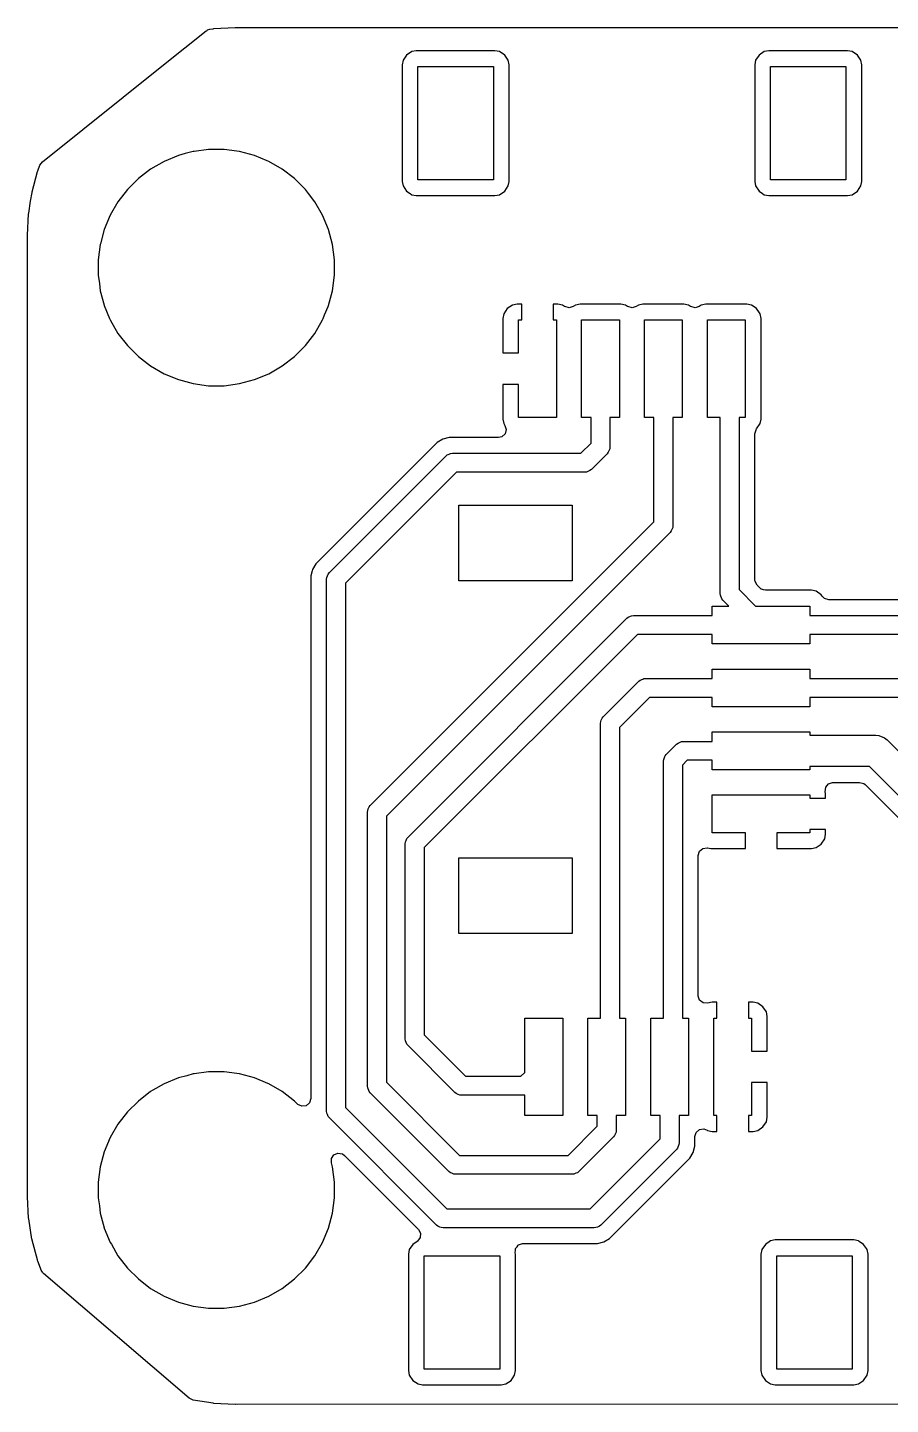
# Model space of a CAD drawing. Extents: x 157.8 to 212.4, y -97.6 to -75.7.
# Drawn here: x 157.8 to 171.51, y -97.56 to -75.69 of the extents above; entities that cross this region are included whole.
import ezdxf

# ---------------------------------------------------------------- set-up
doc = ezdxf.new("R2010")
doc.units = 0
doc.layers.add('BLACK', color=7, linetype='CONTINUOUS')

msp = doc.modelspace()

# ---------------------------------------------------------------- linework, layer by layer
at = {"layer": 'BLACK', "linetype": 'CONTINUOUS'}
for p, q in [((159.960848, -76.281321), (160.636489, -75.740808)), ((160.636489, -75.740808), (160.650905, -75.734441)), ((160.650905, -75.734441), (160.66083, -75.725591)), ((160.66083, -75.725591), (160.694544, -75.715167)), ((160.694544, -75.715167), (160.74869, -75.706591)), ((160.74869, -75.706591), (160.761588, -75.705235)), ((160.761588, -75.705235), (161.096642, -75.687675)), ((161.096642, -75.687675), (161.103132, -75.687506)), ((161.103132, -75.687506), (161.165892, -75.687506)), ((161.165892, -75.687506), (209.060097, -75.687506)), ((163.90226, -76.070033), (163.819399, -76.125399)), ((163.902264, -76.070032), (163.90226, -76.070033)), ((163.975323, -76.0555), (163.902264, -76.070032)), ((163.975326, -76.0555), (163.975323, -76.0555)), ((165.224674, -76.0555), (163.975326, -76.0555)), ((165.224677, -76.0555), (165.224674, -76.0555)), ((165.297735, -76.070032), (165.224677, -76.0555)), ((165.297739, -76.070033), (165.297735, -76.070032)), ((165.29774, -76.070034), (165.297739, -76.070033)), ((165.380601, -76.125399), (165.29774, -76.070034)), ((169.50226, -76.070033), (169.419399, -76.125399)), ((169.502264, -76.070032), (169.50226, -76.070033)), ((169.575323, -76.0555), (169.502264, -76.070032)), ((169.575326, -76.0555), (169.575323, -76.0555)), ((170.824674, -76.0555), (169.575326, -76.0555)), ((170.824677, -76.0555), (170.824674, -76.0555)), ((170.897735, -76.070032), (170.824677, -76.0555)), ((170.897739, -76.070033), (170.897735, -76.070032)), ((170.89774, -76.070034), (170.897739, -76.070033)), ((170.980601, -76.125399), (170.89774, -76.070034)), ((158.03643, -77.820855), (159.960848, -76.281321)), ((163.764032, -76.208264), (163.7495, -76.281321)), ((163.7495, -76.281321), (163.7495, -78.130678)), ((163.764033, -76.20826), (163.764032, -76.208264)), ((163.819399, -76.125399), (163.764033, -76.20826)), ((164, -78.106), (164, -76.306)), ((164, -76.306), (165.2, -76.306)), ((165.2, -76.306), (165.2, -78.106)), ((165.435966, -76.20826), (165.380601, -76.125399)), ((165.435967, -76.208264), (165.435966, -76.20826)), ((165.450499, -76.281321), (165.435967, -76.208264)), ((165.4505, -76.281323), (165.450499, -76.281321)), ((165.4505, -76.281326), (165.4505, -76.281323)), ((165.4505, -78.130674), (165.4505, -76.281326)), ((169.364032, -76.208264), (169.3495, -76.281321)), ((169.3495, -76.281321), (169.3495, -78.130678)), ((169.364033, -76.20826), (169.364032, -76.208264)), ((169.419399, -76.125399), (169.364033, -76.20826)), ((169.6, -78.106), (169.6, -76.306)), ((169.6, -76.306), (170.8, -76.306)), ((170.8, -76.306), (170.8, -78.106)), ((171.035966, -76.20826), (170.980601, -76.125399)), ((171.035967, -76.208264), (171.035966, -76.20826)), ((171.050499, -76.281321), (171.035967, -76.208264)), ((171.0505, -76.281323), (171.050499, -76.281321)), ((171.0505, -76.281326), (171.0505, -76.281323)), ((171.0505, -78.130674), (171.0505, -76.281326)), ((160.677065, -77.6245), (160.445059, -77.655045)), ((160.677073, -77.6245), (160.677065, -77.6245)), ((160.922927, -77.6245), (160.677073, -77.6245)), ((160.922934, -77.6245), (160.922927, -77.6245)), ((161.125939, -77.651227), (160.922934, -77.6245)), ((157.998133, -77.87324), (158.03643, -77.820855)), ((159.968705, -77.814307), (159.755787, -77.937236)), ((159.968714, -77.814303), (159.968705, -77.814307)), ((160.195837, -77.720225), (159.968714, -77.814303)), ((160.195847, -77.720222), (160.195837, -77.720225)), ((160.306246, -77.690641), (160.195847, -77.720222)), ((160.433323, -77.656591), (160.306246, -77.690641)), ((160.445059, -77.655045), (160.433323, -77.656591)), ((161.166677, -77.656591), (161.125939, -77.651227)), ((161.404153, -77.720222), (161.166677, -77.656591)), ((161.404155, -77.720223), (161.404153, -77.720222)), ((161.404162, -77.720225), (161.404155, -77.720223)), ((161.608584, -77.8049), (161.404162, -77.720225)), ((161.631292, -77.814306), (161.608584, -77.8049)), ((161.844208, -77.937233), (161.631292, -77.814306)), ((157.874275, -78.294749), (157.960312, -77.973654)), ((157.960312, -77.973654), (157.964311, -77.961349)), ((157.964311, -77.961349), (157.998133, -77.87324)), ((159.755787, -77.937236), (159.560745, -78.086897)), ((161.844211, -77.937235), (161.844208, -77.937233)), ((161.844212, -77.937236), (161.844211, -77.937235)), ((162.039254, -78.086897), (161.844212, -77.937236)), ((159.386897, -78.260745), (159.237236, -78.455787)), ((159.386903, -78.260738), (159.386897, -78.260745)), ((159.560738, -78.086903), (159.386903, -78.260738)), ((159.560745, -78.086897), (159.560738, -78.086903)), ((162.039261, -78.086903), (162.039254, -78.086897)), ((162.213096, -78.260738), (162.039261, -78.086903)), ((162.213102, -78.260745), (162.213096, -78.260738)), ((162.261641, -78.324002), (162.213102, -78.260745)), ((163.7495, -78.130678), (163.764032, -78.203735)), ((163.764032, -78.203735), (163.764033, -78.203739)), ((163.764033, -78.203739), (163.764034, -78.20374)), ((163.764034, -78.20374), (163.819399, -78.286601)), ((163.819399, -78.286601), (163.875375, -78.324002)), ((165.2, -78.106), (164, -78.106)), ((165.29774, -78.341966), (165.380601, -78.286601)), ((165.380601, -78.286601), (165.435966, -78.20374)), ((165.435966, -78.20374), (165.4505, -78.130674)), ((169.3495, -78.130678), (169.364032, -78.203735)), ((169.364032, -78.203735), (169.364033, -78.203739)), ((169.364033, -78.203739), (169.364034, -78.20374)), ((169.364034, -78.20374), (169.419399, -78.286601)), ((169.419399, -78.286601), (169.475375, -78.324002)), ((170.8, -78.106), (169.6, -78.106)), ((170.89774, -78.341966), (170.980601, -78.286601)), ((170.980601, -78.286601), (171.035966, -78.20374)), ((171.035966, -78.20374), (171.0505, -78.130674)), ((157.819591, -78.635691), (157.849758, -78.445223)), ((157.849758, -78.445223), (157.871586, -78.307402)), ((157.871586, -78.307402), (157.874275, -78.294749)), ((159.237236, -78.455787), (159.114307, -78.668705)), ((162.362767, -78.455792), (162.261641, -78.324002)), ((162.485694, -78.668708), (162.362767, -78.455792)), ((163.875375, -78.324002), (163.90226, -78.341966)), ((163.90226, -78.341966), (163.902264, -78.341967)), ((163.902264, -78.341967), (163.975321, -78.356499)), ((163.975321, -78.356499), (163.975324, -78.3565)), ((163.975324, -78.3565), (163.975326, -78.3565)), ((163.975326, -78.3565), (165.224676, -78.3565)), ((165.224676, -78.3565), (165.224677, -78.356499)), ((165.224677, -78.356499), (165.29774, -78.341966)), ((169.475375, -78.324002), (169.50226, -78.341966)), ((169.50226, -78.341966), (169.502264, -78.341967)), ((169.502264, -78.341967), (169.575321, -78.356499)), ((169.575321, -78.356499), (169.575324, -78.3565)), ((169.575324, -78.3565), (169.575326, -78.3565)), ((169.575326, -78.3565), (170.824676, -78.3565)), ((170.824676, -78.3565), (170.824677, -78.356499)), ((170.824677, -78.356499), (170.89774, -78.341966)), ((157.80067, -78.983761), (157.818234, -78.6486)), ((157.818234, -78.6486), (157.819591, -78.635691)), ((159.114303, -78.668714), (159.020225, -78.895837)), ((159.114307, -78.668705), (159.114303, -78.668714)), ((162.579778, -78.895847), (162.485694, -78.668708)), ((159.020222, -78.895847), (158.959379, -79.12292)), ((159.020225, -78.895837), (159.020222, -78.895847)), ((162.643409, -79.133323), (162.579778, -78.895847)), ((157.8005, -78.99025), (157.80067, -78.983761)), ((157.8005, -79.377065), (157.8005, -78.99025)), ((158.95659, -79.133331), (158.9245, -79.377065)), ((158.956592, -79.13332), (158.95659, -79.133331)), ((158.959379, -79.12292), (158.956592, -79.13332)), ((162.6755, -79.377073), (162.643409, -79.133323)), ((157.8005, -94.027065), (157.8005, -79.377065)), ((158.9245, -79.377065), (158.9245, -79.622934)), ((162.6755, -79.622927), (162.6755, -79.377073)), ((158.9245, -79.622934), (158.941737, -79.753854)), ((158.941737, -79.753854), (158.956591, -79.866677)), ((162.643409, -79.866677), (162.6755, -79.622927)), ((158.956591, -79.866677), (159.017905, -80.095505)), ((162.579778, -80.104153), (162.643409, -79.866677)), ((159.017905, -80.095505), (159.020222, -80.104152)), ((159.020222, -80.104152), (159.020225, -80.104162)), ((159.020225, -80.104162), (159.103965, -80.306326)), ((162.496035, -80.306326), (162.518194, -80.252831)), ((162.518194, -80.252831), (162.573205, -80.120022)), ((162.573205, -80.120022), (162.579778, -80.104153)), ((165.364503, -80.233459), (165.35, -80.306371)), ((165.364505, -80.233455), (165.364503, -80.233459)), ((165.41976, -80.15076), (165.364505, -80.233455)), ((165.502455, -80.095505), (165.41976, -80.15076)), ((165.502459, -80.095503), (165.502455, -80.095505)), ((165.575373, -80.081), (165.502459, -80.095503)), ((165.65, -80.081), (165.575373, -80.081)), ((165.65, -80.331), (165.65, -80.081)), ((166.224627, -80.081), (166.15, -80.081)), ((166.15, -80.081), (166.15, -80.331)), ((166.29754, -80.095503), (166.224627, -80.081)), ((166.297546, -80.095505), (166.29754, -80.095503)), ((166.33066, -80.117631), (166.297546, -80.095505)), ((166.334379, -80.120022), (166.33066, -80.117631)), ((166.401759, -80.138508), (166.334379, -80.120022)), ((166.468437, -80.117632), (166.401759, -80.138508)), ((166.502257, -80.095034), (166.468437, -80.117632)), ((166.502264, -80.095032), (166.502257, -80.095034)), ((166.575323, -80.0805), (166.502264, -80.095032)), ((166.575326, -80.0805), (166.575323, -80.0805)), ((167.224674, -80.0805), (166.575326, -80.0805)), ((167.224677, -80.0805), (167.224674, -80.0805)), ((167.297735, -80.095032), (167.224677, -80.0805)), ((167.297739, -80.095033), (167.297735, -80.095032)), ((167.33111, -80.117331), (167.297739, -80.095033)), ((167.334832, -80.119723), (167.33111, -80.117331)), ((167.402212, -80.138208), (167.334832, -80.119723)), ((167.46889, -80.117331), (167.402212, -80.138208)), ((167.50226, -80.095033), (167.46889, -80.117331)), ((167.502264, -80.095032), (167.50226, -80.095033)), ((167.575323, -80.0805), (167.502264, -80.095032)), ((167.575326, -80.0805), (167.575323, -80.0805)), ((168.224674, -80.0805), (167.575326, -80.0805)), ((168.224677, -80.0805), (168.224674, -80.0805)), ((168.297735, -80.095032), (168.224677, -80.0805)), ((168.297739, -80.095033), (168.297735, -80.095032)), ((168.33111, -80.117331), (168.297739, -80.095033)), ((168.334832, -80.119723), (168.33111, -80.117331)), ((168.402212, -80.138208), (168.334832, -80.119723)), ((168.46889, -80.117331), (168.402212, -80.138208)), ((168.50226, -80.095033), (168.46889, -80.117331)), ((168.502264, -80.095032), (168.50226, -80.095033)), ((168.575323, -80.0805), (168.502264, -80.095032)), ((168.575326, -80.0805), (168.575323, -80.0805)), ((169.224674, -80.0805), (168.575326, -80.0805)), ((169.224677, -80.0805), (169.224674, -80.0805)), ((169.297735, -80.095032), (169.224677, -80.0805)), ((169.297739, -80.095033), (169.297735, -80.095032)), ((169.325235, -80.113405), (169.297739, -80.095033)), ((169.380601, -80.150399), (169.325235, -80.113405)), ((169.424765, -80.216496), (169.380601, -80.150399)), ((169.435966, -80.23326), (169.424765, -80.216496)), ((169.435967, -80.233264), (169.435966, -80.23326)), ((169.450499, -80.306321), (169.435967, -80.233264)), ((159.103965, -80.306326), (159.114306, -80.331292)), ((159.114306, -80.331292), (159.237233, -80.544208)), ((162.362767, -80.544208), (162.485694, -80.331292)), ((162.485694, -80.331292), (162.496016, -80.306371)), ((162.496016, -80.306371), (162.496035, -80.306326)), ((165.35, -80.306371), (165.35, -80.856)), ((165.6, -80.856), (165.6, -80.331)), ((165.6, -80.331), (165.65, -80.331)), ((166.15, -80.331), (166.2, -80.331)), ((166.2, -80.331), (166.2, -81.881)), ((166.6, -81.881), (166.6, -80.331)), ((166.6, -80.331), (167.2, -80.331)), ((167.2, -80.331), (167.2, -81.881)), ((167.6, -81.881), (167.6, -80.331)), ((167.6, -80.331), (168.2, -80.331)), ((168.2, -80.331), (168.2, -81.881)), ((168.6, -81.881), (168.6, -80.331)), ((168.6, -80.331), (169.2, -80.331)), ((169.2, -80.331), (169.2, -81.881)), ((169.4505, -80.306323), (169.450499, -80.306321)), ((169.4505, -80.306326), (169.4505, -80.306323)), ((169.4505, -81.905674), (169.4505, -80.306326)), ((159.237233, -80.544208), (159.237235, -80.544211)), ((159.237235, -80.544211), (159.237236, -80.544212)), ((159.237236, -80.544212), (159.386897, -80.739254)), ((162.213101, -80.739256), (162.362767, -80.544208)), ((159.386897, -80.739254), (159.386903, -80.739261)), ((159.386903, -80.739261), (159.560738, -80.913096)), ((159.560738, -80.913096), (159.560744, -80.913101)), ((159.560744, -80.913101), (159.755792, -81.062767)), ((161.844208, -81.062767), (162.039256, -80.913101)), ((162.039256, -80.913101), (162.213101, -80.739256)), ((165.35, -80.856), (165.6, -80.856)), ((159.755792, -81.062767), (159.968708, -81.185694)), ((161.631292, -81.185694), (161.844208, -81.062767)), ((159.968708, -81.185694), (160.195847, -81.279778)), ((160.195847, -81.279778), (160.433323, -81.343409)), ((160.433323, -81.343409), (160.677073, -81.3755)), ((160.922927, -81.3755), (161.166677, -81.343409)), ((161.166677, -81.343409), (161.404153, -81.279778)), ((161.404153, -81.279778), (161.631292, -81.185694)), ((160.677073, -81.3755), (160.67708, -81.3755)), ((160.67708, -81.3755), (160.92292, -81.3755)), ((160.92292, -81.3755), (160.922927, -81.3755)), ((165.6, -81.356), (165.35, -81.356)), ((165.35, -81.356), (165.35, -81.905628)), ((165.6, -81.881), (165.6, -81.356)), ((165.35, -81.905628), (165.364503, -81.97854)), ((165.364503, -81.97854), (165.364506, -81.978547)), ((165.364506, -81.978547), (165.383257, -82.00661)), ((165.383257, -82.00661), (165.404135, -82.073287)), ((166.2, -81.881), (165.6, -81.881)), ((166.75, -81.881), (166.6, -81.881)), ((166.75, -82.287868), (166.75, -81.881)), ((167.2, -81.881), (167.05, -81.881)), ((167.05, -81.881), (167.05, -82.35)), ((167.75, -81.881), (167.6, -81.881)), ((167.75, -83.537868), (167.75, -81.881)), ((168.2, -81.881), (168.05, -81.881)), ((168.05, -81.881), (168.05, -83.6)), ((168.801692, -81.881), (168.6, -81.881)), ((168.801692, -84.67541), (168.801692, -81.881)), ((169.2, -81.881), (169.101692, -81.881)), ((169.101692, -81.881), (169.101692, -84.613278)), ((169.380601, -82.061601), (169.435966, -81.97874)), ((169.435966, -81.97874), (169.4505, -81.905674)), ((164.497273, -82.1995), (164.39541, -82.226793)), ((165.280155, -82.1995), (164.497273, -82.1995)), ((165.333671, -82.187357), (165.280155, -82.1995)), ((165.38565, -82.140667), (165.333671, -82.187357)), ((165.404135, -82.073287), (165.38565, -82.140667)), ((169.352192, -82.141372), (169.371877, -82.074333)), ((169.352192, -82.909996), (169.352192, -82.141372)), ((169.371877, -82.074333), (169.373905, -82.071817)), ((169.373815, -82.071757), (169.380601, -82.061601)), ((169.373905, -82.071817), (169.373815, -82.071757)), ((164.304084, -82.279522), (162.379522, -84.204084)), ((164.304087, -82.27952), (164.304084, -82.279522)), ((164.39541, -82.226793), (164.304087, -82.27952)), ((166.587868, -82.45), (166.75, -82.287868)), ((167.024721, -82.433336), (167.006066, -82.456066)), ((167.047118, -82.379263), (167.024721, -82.433336)), ((167.05, -82.35), (167.047118, -82.379263)), ((162.593934, -84.343934), (164.443934, -82.493934)), ((164.443934, -82.493934), (164.466665, -82.475279)), ((164.466665, -82.475279), (164.498339, -82.462159)), ((164.498339, -82.462159), (164.520736, -82.452882)), ((164.520736, -82.452882), (164.55, -82.45)), ((164.55, -82.45), (166.587868, -82.45)), ((167.006066, -82.456066), (166.756066, -82.706066)), ((164.612132, -82.75), (162.85, -84.512132)), ((166.65, -82.75), (164.612132, -82.75)), ((166.679264, -82.747118), (166.65, -82.75)), ((166.701661, -82.73784), (166.679264, -82.747118)), ((166.733335, -82.724721), (166.701661, -82.73784)), ((166.756066, -82.706066), (166.733335, -82.724721)), ((169.352192, -84.458155), (169.352192, -82.909996)), ((164.651692, -84.47541), (164.651692, -83.27541)), ((164.651692, -83.27541), (166.451692, -83.27541)), ((166.451692, -83.27541), (166.451692, -84.47541)), ((163.243934, -88.043934), (167.75, -83.537868)), ((168.006066, -83.706066), (163.5, -88.212132)), ((168.024721, -83.683335), (168.006066, -83.706066)), ((168.047118, -83.629263), (168.024721, -83.683335)), ((168.05, -83.6), (168.047118, -83.629263)), ((162.321436, -84.315406), (162.2995, -84.397273)), ((162.2995, -84.397273), (162.2995, -92.69778)), ((162.321437, -84.315403), (162.321436, -84.315406)), ((162.326793, -84.295411), (162.321437, -84.315403)), ((162.379518, -84.20409), (162.326793, -84.295411)), ((162.379522, -84.204084), (162.379518, -84.20409)), ((162.552882, -84.420736), (162.574931, -84.367506)), ((162.574931, -84.367506), (162.575279, -84.366665)), ((162.575279, -84.366665), (162.593934, -84.343934)), ((162.55, -84.45), (162.552882, -84.420736)), ((162.55, -92.9), (162.55, -84.45)), ((162.85, -84.512132), (162.85, -92.837868)), ((166.451692, -84.47541), (164.651692, -84.47541)), ((169.101692, -84.613278), (169.363824, -84.87541)), ((169.355026, -84.484513), (169.352192, -84.458155)), ((169.388511, -84.545836), (169.355026, -84.484513)), ((169.431266, -84.588591), (169.388511, -84.545836)), ((169.451908, -84.605225), (169.431266, -84.588591)), ((169.454504, -84.605987), (169.451908, -84.605225)), ((169.45952, -84.609742), (169.454504, -84.605987)), ((169.489506, -84.616265), (169.45952, -84.609742)), ((169.518947, -84.62491), (169.489506, -84.616265)), ((170.251366, -84.62491), (169.518947, -84.62491)), ((170.251369, -84.62491), (170.251366, -84.62491)), ((170.324427, -84.639442), (170.251369, -84.62491)), ((168.804574, -84.704673), (168.801692, -84.67541)), ((168.826971, -84.758745), (168.804574, -84.704673)), ((168.845626, -84.781476), (168.826971, -84.758745)), ((168.93956, -84.87541), (168.845626, -84.781476)), ((170.324431, -84.639443), (170.324427, -84.639442)), ((170.407293, -84.694809), (170.324431, -84.639443)), ((170.423992, -84.719801), (170.407293, -84.694809)), ((170.460055, -84.755225), (170.423992, -84.719801)), ((170.527094, -84.77491), (170.460055, -84.755225)), ((188.807335, -84.77491), (170.527094, -84.77491)), ((167.318524, -85.069344), (167.341254, -85.050689)), ((167.341254, -85.050689), (167.379489, -85.034852)), ((167.379489, -85.034852), (167.395326, -85.028292)), ((167.395326, -85.028292), (167.42459, -85.02541)), ((167.42459, -85.02541), (168.676692, -85.02541)), ((168.676692, -85.02541), (168.676692, -84.87541)), ((168.676692, -84.87541), (168.93956, -84.87541)), ((169.363824, -84.87541), (170.226692, -84.87541)), ((170.226692, -84.87541), (170.226692, -85.02541)), ((170.226692, -85.02541), (188.962458, -85.02541)), ((163.843934, -88.543934), (167.318524, -85.069344)), ((167.486722, -85.32541), (164.1, -88.712132)), ((168.676692, -85.32541), (167.486722, -85.32541)), ((168.676692, -85.47541), (168.676692, -85.32541)), ((170.226692, -85.47541), (168.676692, -85.47541)), ((189.02459, -85.32541), (170.226692, -85.32541)), ((170.226692, -85.32541), (170.226692, -85.47541)), ((168.676692, -86.02541), (168.676692, -85.87541)), ((168.676692, -85.87541), (170.226692, -85.87541)), ((170.226692, -85.87541), (170.226692, -86.02541)), ((166.945626, -86.634244), (167.510526, -86.069344)), ((167.510526, -86.069344), (167.533256, -86.050689)), ((167.533256, -86.050689), (167.571491, -86.034852)), ((167.571491, -86.034852), (167.587328, -86.028292)), ((167.587328, -86.028292), (167.616592, -86.02541)), ((167.616592, -86.02541), (168.676692, -86.02541)), ((170.226692, -86.02541), (189.162458, -86.02541)), ((167.678724, -86.32541), (167.201692, -86.802442)), ((168.676692, -86.32541), (167.678724, -86.32541)), ((168.676692, -86.47541), (168.676692, -86.32541)), ((189.22459, -86.32541), (170.226692, -86.32541)), ((170.226692, -86.32541), (170.226692, -86.47541)), ((170.226692, -86.47541), (168.676692, -86.47541)), ((166.901692, -86.74031), (166.904574, -86.711046)), ((166.901692, -91.419), (166.901692, -86.74031)), ((166.904574, -86.711046), (166.913851, -86.688649)), ((166.913851, -86.688649), (166.926971, -86.656975)), ((166.926971, -86.656975), (166.945626, -86.634244)), ((167.201692, -86.802442), (167.201692, -91.419)), ((168.133257, -87.050689), (168.167472, -87.036517)), ((168.167472, -87.036517), (168.187328, -87.028292)), ((168.187328, -87.028292), (168.216592, -87.02541)), ((168.216592, -87.02541), (168.676692, -87.02541)), ((168.676692, -87.02541), (168.676692, -86.87541)), ((168.676692, -86.87541), (170.226692, -86.87541)), ((170.226692, -86.87541), (170.226692, -86.92541)), ((170.226692, -86.92541), (171.27459, -86.92541)), ((171.27459, -86.92541), (171.323363, -86.930214)), ((171.323363, -86.930214), (171.413483, -86.967543)), ((171.413483, -86.967543), (171.413487, -86.967547)), ((171.413487, -86.967547), (171.451367, -86.998633)), ((171.451367, -86.998633), (176.302734, -91.85)), ((167.926971, -87.256975), (167.945626, -87.234244)), ((167.945626, -87.234244), (168.110526, -87.069344)), ((168.110526, -87.069344), (168.133257, -87.050689)), ((167.901692, -87.34031), (167.904574, -87.311046)), ((167.901692, -91.419), (167.901692, -87.34031)), ((167.904574, -87.311046), (167.92268, -87.267335)), ((167.92268, -87.267335), (167.926971, -87.256975)), ((168.278724, -87.32541), (168.201692, -87.402442)), ((168.201692, -87.402442), (168.201692, -91.419)), ((168.676692, -87.32541), (168.278724, -87.32541)), ((168.676692, -87.47541), (168.676692, -87.32541)), ((171.171036, -87.42541), (170.226692, -87.42541)), ((170.226692, -87.42541), (170.226692, -87.47541)), ((176.022403, -92.276777), (171.171036, -87.42541)), ((170.226692, -87.47541), (168.676692, -87.47541)), ((170.520476, -87.699332), (170.586366, -87.676088)), ((170.586366, -87.676088), (170.593002, -87.67591)), ((170.593002, -87.67591), (171.015914, -87.67591)), ((171.015914, -87.67591), (171.082953, -87.695595)), ((168.676692, -88.47541), (168.676692, -87.87541)), ((168.676692, -87.87541), (170.226692, -87.87541)), ((170.226692, -87.87541), (170.226692, -87.92541)), ((170.471384, -87.8241), (170.477613, -87.754509)), ((170.476692, -87.850786), (170.471384, -87.8241)), ((170.476692, -87.92541), (170.476692, -87.850786)), ((170.477613, -87.754509), (170.520476, -87.699332)), ((171.082953, -87.695595), (171.103595, -87.712229)), ((171.103595, -87.712229), (175.79868, -92.407314)), ((163.2, -88.15), (163.202882, -88.120736)), ((163.202882, -88.120736), (163.212159, -88.098339)), ((163.212159, -88.098339), (163.225279, -88.066665)), ((163.225279, -88.066665), (163.243934, -88.043934)), ((170.226692, -87.92541), (170.476692, -87.92541)), ((163.2, -92.5), (163.2, -88.15)), ((163.5, -88.212132), (163.5, -92.437868)), ((163.812207, -88.598223), (163.825279, -88.566665)), ((163.825279, -88.566665), (163.843934, -88.543934)), ((169.201692, -88.47541), (168.676692, -88.47541)), ((169.201692, -88.72541), (169.201692, -88.47541)), ((170.226692, -88.47541), (169.701692, -88.47541)), ((169.701692, -88.47541), (169.701692, -88.72541)), ((170.476692, -88.42541), (170.226692, -88.42541)), ((170.226692, -88.42541), (170.226692, -88.47541)), ((170.462188, -88.57295), (170.476691, -88.500038)), ((170.476691, -88.500038), (170.476692, -88.500036)), ((170.476692, -88.500036), (170.476692, -88.42541)), ((163.8, -88.65), (163.802882, -88.620736)), ((163.8, -91.75), (163.8, -88.65)), ((163.802882, -88.620736), (163.812207, -88.598223)), ((164.1, -88.712132), (164.1, -91.687868)), ((168.452192, -88.836746), (168.471877, -88.769707)), ((168.471877, -88.769707), (168.524681, -88.723952)), ((168.524681, -88.723952), (168.593839, -88.714008)), ((168.593839, -88.714008), (168.600385, -88.715129)), ((168.600385, -88.715129), (168.652067, -88.72541)), ((168.652067, -88.72541), (169.201692, -88.72541)), ((169.701692, -88.72541), (170.251318, -88.72541)), ((170.251318, -88.72541), (170.25132, -88.725409)), ((170.25132, -88.725409), (170.324232, -88.710906)), ((170.324232, -88.710906), (170.324236, -88.710904)), ((170.324236, -88.710904), (170.406931, -88.655649)), ((170.406931, -88.655649), (170.462186, -88.572954)), ((170.462186, -88.572954), (170.462188, -88.57295)), ((164.651692, -90.07541), (164.651692, -88.87541)), ((164.651692, -88.87541), (166.451692, -88.87541)), ((166.451692, -88.87541), (166.451692, -90.07541)), ((168.452192, -91.062299), (168.452192, -88.836746)), ((166.451692, -90.07541), (164.651692, -90.07541)), ((168.45237, -91.068936), (168.452192, -91.062299)), ((168.475614, -91.134825), (168.45237, -91.068936)), ((168.530791, -91.177689), (168.475614, -91.134825)), ((168.600383, -91.183916), (168.530791, -91.177689)), ((168.675371, -91.169), (168.600383, -91.183916)), ((168.75, -91.169), (168.675371, -91.169)), ((168.75, -91.419), (168.75, -91.169)), ((169.324627, -91.169), (169.25, -91.169)), ((169.25, -91.169), (169.25, -91.419)), ((169.39754, -91.183503), (169.324627, -91.169)), ((169.397544, -91.183505), (169.39754, -91.183503)), ((169.480239, -91.23876), (169.397544, -91.183505)), ((169.535494, -91.321455), (169.480239, -91.23876)), ((169.535496, -91.321459), (169.535494, -91.321455)), ((169.549999, -91.394371), (169.535496, -91.321459)), ((169.55, -91.394373), (169.549999, -91.394371)), ((169.55, -91.944), (169.55, -91.394373)), ((165.7, -92.281868), (165.7, -91.419)), ((165.7, -91.419), (166.3, -91.419)), ((166.3, -91.419), (166.3, -92.969)), ((166.7, -92.969), (166.7, -91.419)), ((166.7, -91.419), (166.901692, -91.419)), ((167.201692, -91.419), (167.3, -91.419)), ((167.3, -91.419), (167.3, -92.969)), ((167.7, -92.969), (167.7, -91.419)), ((167.7, -91.419), (167.901692, -91.419)), ((168.201692, -91.419), (168.3, -91.419)), ((168.3, -91.419), (168.3, -92.969)), ((168.7, -92.969), (168.7, -91.419)), ((168.7, -91.419), (168.75, -91.419)), ((169.25, -91.419), (169.3, -91.419)), ((169.3, -91.419), (169.3, -91.944)), ((163.802882, -91.779263), (163.8, -91.75)), ((163.825279, -91.833335), (163.802882, -91.779263)), ((163.843934, -91.856066), (163.825279, -91.833335)), ((164.1, -91.687868), (164.756132, -92.344)), ((164.587934, -92.600066), (163.843934, -91.856066)), ((169.3, -91.944), (169.55, -91.944)), ((160.677065, -92.2745), (160.445059, -92.305045)), ((160.677073, -92.2745), (160.677065, -92.2745)), ((160.922927, -92.2745), (160.677073, -92.2745)), ((160.922934, -92.2745), (160.922927, -92.2745)), ((161.125939, -92.301227), (160.922934, -92.2745)), ((165.637868, -92.344), (165.7, -92.281868)), ((159.968708, -92.464306), (159.79189, -92.566392)), ((159.96871, -92.464305), (159.968708, -92.464306)), ((159.968714, -92.464303), (159.96871, -92.464305)), ((160.195837, -92.370225), (159.968714, -92.464303)), ((160.195847, -92.370222), (160.195837, -92.370225)), ((160.330631, -92.334107), (160.195847, -92.370222)), ((160.433323, -92.306591), (160.330631, -92.334107)), ((160.445059, -92.305045), (160.433323, -92.306591)), ((161.166677, -92.306591), (161.125939, -92.301227)), ((161.404153, -92.370222), (161.166677, -92.306591)), ((161.404155, -92.370223), (161.404153, -92.370222)), ((161.404162, -92.370225), (161.404155, -92.370223)), ((161.616459, -92.458162), (161.404162, -92.370225)), ((161.631292, -92.464306), (161.616459, -92.458162)), ((161.844208, -92.587233), (161.631292, -92.464306)), ((163.202882, -92.529263), (163.2, -92.5)), ((163.5, -92.437868), (164.662132, -93.6)), ((164.756132, -92.344), (165.637868, -92.344)), ((169.55, -92.444), (169.3, -92.444)), ((169.3, -92.444), (169.3, -92.969)), ((169.55, -92.993626), (169.55, -92.444)), ((159.755787, -92.587236), (159.560745, -92.736897)), ((159.79189, -92.566392), (159.755787, -92.587236)), ((161.844211, -92.587235), (161.844208, -92.587233)), ((161.844212, -92.587236), (161.844211, -92.587235)), ((162.039254, -92.736897), (161.844212, -92.587236)), ((162.2995, -92.69778), (162.279815, -92.764819)), ((163.225279, -92.583335), (163.202882, -92.529263)), ((163.243934, -92.606066), (163.225279, -92.583335)), ((164.493934, -93.856066), (163.243934, -92.606066)), ((164.610665, -92.618721), (164.587934, -92.600066)), ((164.642339, -92.63184), (164.610665, -92.618721)), ((164.664736, -92.641118), (164.642339, -92.63184)), ((164.694, -92.644), (164.664736, -92.641118)), ((165.7, -92.644), (164.694, -92.644)), ((165.7, -92.969), (165.7, -92.644)), ((159.386897, -92.910745), (159.237236, -93.105787)), ((159.386903, -92.910738), (159.386897, -92.910745)), ((159.560738, -92.736903), (159.386903, -92.910738)), ((159.560745, -92.736897), (159.560738, -92.736903)), ((162.039261, -92.736903), (162.039254, -92.736897)), ((162.087819, -92.785461), (162.039261, -92.736903)), ((162.094297, -92.791493), (162.087819, -92.785461)), ((162.157853, -92.820518), (162.094297, -92.791493)), ((162.227011, -92.810574), (162.157853, -92.820518)), ((162.279815, -92.764819), (162.227011, -92.810574)), ((162.552882, -92.929264), (162.55, -92.9)), ((162.562159, -92.951661), (162.552882, -92.929264)), ((162.85, -92.837868), (164.462132, -94.45)), ((159.237236, -93.105787), (159.114307, -93.318705)), ((162.575279, -92.983335), (162.562159, -92.951661)), ((162.593934, -93.006066), (162.575279, -92.983335)), ((164.293934, -94.706066), (162.593934, -93.006066)), ((166.3, -92.969), (165.7, -92.969)), ((166.387868, -93.6), (166.85, -93.137868)), ((166.85, -92.969), (166.7, -92.969)), ((166.85, -93.137868), (166.85, -92.969)), ((167.3, -92.969), (167.15, -92.969)), ((167.15, -92.969), (167.15, -93.2)), ((167.85, -92.969), (167.7, -92.969)), ((167.85, -93.337868), (167.85, -92.969)), ((168.3, -92.969), (168.15, -92.969)), ((168.15, -92.969), (168.15, -93.4)), ((168.75, -92.969), (168.7, -92.969)), ((168.75, -93.219), (168.75, -92.969)), ((169.3, -92.969), (169.25, -92.969)), ((169.25, -92.969), (169.25, -93.219)), ((169.397544, -93.204494), (169.480239, -93.149239)), ((169.480239, -93.149239), (169.535494, -93.066544)), ((169.535494, -93.066544), (169.535496, -93.06654)), ((169.535496, -93.06654), (169.549999, -92.993628)), ((169.549999, -92.993628), (169.55, -92.993626)), ((159.114303, -93.318714), (159.020225, -93.545837)), ((159.114307, -93.318705), (159.114303, -93.318714)), ((167.106066, -93.306066), (166.556066, -93.856066)), ((166.737868, -94.45), (167.85, -93.337868)), ((167.124721, -93.283336), (167.106066, -93.306066)), ((167.133997, -93.260938), (167.124721, -93.283336)), ((167.147118, -93.229264), (167.133997, -93.260938)), ((167.15, -93.2), (167.147118, -93.229264)), ((168.4005, -93.30154), (168.420185, -93.234501)), ((168.4005, -93.347273), (168.4005, -93.30154)), ((168.4005, -93.452727), (168.4005, -93.347273)), ((168.420185, -93.234501), (168.472989, -93.188746)), ((168.472989, -93.188746), (168.542147, -93.178802)), ((168.542147, -93.178802), (168.593392, -93.198438)), ((168.593392, -93.198438), (168.602459, -93.204496)), ((168.602459, -93.204496), (168.675371, -93.218999)), ((168.675371, -93.218999), (168.675374, -93.219)), ((168.675374, -93.219), (168.75, -93.219)), ((169.25, -93.219), (169.324626, -93.219)), ((169.324626, -93.219), (169.324628, -93.218999)), ((169.324628, -93.218999), (169.39754, -93.204496)), ((169.39754, -93.204496), (169.397544, -93.204494)), ((159.020222, -93.545847), (158.956591, -93.783323)), ((159.020225, -93.545837), (159.020222, -93.545847)), ((162.628127, -93.65024), (162.667289, -93.592377)), ((162.667289, -93.592377), (162.731517, -93.564872)), ((162.731517, -93.564872), (162.800419, -93.576458)), ((162.800419, -93.576458), (162.83392, -93.600314)), ((168.106066, -93.506066), (166.906066, -94.706066)), ((168.124721, -93.483336), (168.106066, -93.506066)), ((168.147118, -93.429263), (168.124721, -93.483336)), ((168.15, -93.4), (168.147118, -93.429263)), ((168.32048, -93.645913), (168.373207, -93.554588)), ((168.373207, -93.554588), (168.4005, -93.452727)), ((158.95659, -93.783331), (158.9245, -94.027065)), ((158.956591, -93.783323), (158.95659, -93.783331)), ((162.626464, -93.720083), (162.628127, -93.65024)), ((162.643409, -93.783323), (162.626464, -93.720083)), ((162.6755, -94.027073), (162.643409, -93.783323)), ((162.83392, -93.600314), (164.008945, -94.775339)), ((164.662132, -93.6), (166.387868, -93.6)), ((167.045913, -94.92048), (168.32048, -93.645913)), ((157.8005, -94.253191), (157.8005, -94.027065)), ((158.9245, -94.027065), (158.9245, -94.272934)), ((162.6755, -94.272927), (162.6755, -94.027073)), ((164.516665, -93.874721), (164.493934, -93.856066)), ((164.540914, -93.884765), (164.516665, -93.874721)), ((164.570736, -93.897118), (164.540914, -93.884765)), ((164.6, -93.9), (164.570736, -93.897118)), ((166.45, -93.9), (164.6, -93.9)), ((166.479264, -93.897118), (166.45, -93.9)), ((166.509086, -93.884765), (166.479264, -93.897118)), ((166.533335, -93.874721), (166.509086, -93.884765)), ((166.556066, -93.856066), (166.533335, -93.874721)), ((157.80067, -94.259681), (157.8005, -94.253191)), ((157.818238, -94.594902), (157.80067, -94.259681)), ((158.9245, -94.272934), (158.941737, -94.403854)), ((158.941737, -94.403854), (158.956591, -94.516677)), ((162.643409, -94.516677), (162.6755, -94.272927)), ((164.462132, -94.45), (166.737868, -94.45)), ((157.819595, -94.607809), (157.818238, -94.594902)), ((157.870545, -94.929506), (157.819595, -94.607809)), ((158.956591, -94.516677), (159.019809, -94.75261)), ((162.579778, -94.754153), (162.643409, -94.516677)), ((159.019809, -94.75261), (159.020222, -94.754152)), ((159.020222, -94.754152), (159.020225, -94.754162)), ((159.020225, -94.754162), (159.114303, -94.981285)), ((162.485694, -94.981292), (162.579778, -94.754153)), ((164.037446, -94.906354), (163.995574, -94.962287)), ((164.008945, -94.775339), (164.04243, -94.836662)), ((164.04243, -94.836662), (164.037446, -94.906354)), ((164.316665, -94.724721), (164.293934, -94.706066)), ((164.348339, -94.73784), (164.316665, -94.724721)), ((164.370736, -94.747118), (164.348339, -94.73784)), ((164.4, -94.75), (164.370736, -94.747118)), ((166.8, -94.75), (164.4, -94.75)), ((166.829264, -94.747118), (166.8, -94.75)), ((166.851661, -94.73784), (166.829264, -94.747118)), ((166.883335, -94.724721), (166.851661, -94.73784)), ((166.906066, -94.706066), (166.883335, -94.724721)), ((157.871586, -94.936076), (157.870545, -94.929506)), ((157.874282, -94.948767), (157.871586, -94.936076)), ((157.956826, -95.256826), (157.874282, -94.948767)), ((159.114303, -94.981285), (159.114307, -94.981294)), ((159.114307, -94.981294), (159.131857, -95.011691)), ((159.131857, -95.011691), (159.237233, -95.194208)), ((162.362767, -95.194208), (162.485694, -94.981292)), ((163.864032, -95.096264), (163.8495, -95.169321)), ((163.864033, -95.09626), (163.864032, -95.096264)), ((163.9194, -95.013397), (163.864033, -95.09626)), ((163.990154, -94.966122), (163.9194, -95.013397)), ((163.995574, -94.962287), (163.990154, -94.966122)), ((165.545716, -95.144982), (165.549671, -95.112083)), ((165.549671, -95.112083), (165.552623, -95.0791)), ((165.552623, -95.0791), (165.553823, -95.077554)), ((165.553823, -95.077554), (165.554057, -95.075612)), ((165.554057, -95.075612), (165.575171, -95.050073)), ((165.575171, -95.050073), (165.595486, -95.023923)), ((165.595486, -95.023923), (165.59733, -95.023272)), ((165.59733, -95.023272), (165.598578, -95.021763)), ((165.598578, -95.021763), (165.630155, -95.011691)), ((165.630155, -95.011691), (165.661375, -95.000678)), ((165.661375, -95.000678), (165.664993, -95.00058)), ((165.664993, -95.00058), (165.665144, -95.000533)), ((165.665144, -95.000533), (165.665292, -95.000572)), ((165.665292, -95.000572), (165.668013, -95.0005)), ((165.668013, -95.0005), (166.852725, -95.0005)), ((166.852725, -95.0005), (166.852727, -95.0005)), ((166.852727, -95.0005), (166.954588, -94.973207)), ((166.954588, -94.973207), (167.045913, -94.92048)), ((169.464032, -95.096264), (169.4495, -95.169321)), ((169.464033, -95.09626), (169.464032, -95.096264)), ((169.519399, -95.013399), (169.464033, -95.09626)), ((169.60226, -94.958033), (169.519399, -95.013399)), ((169.602264, -94.958032), (169.60226, -94.958033)), ((169.675323, -94.9435), (169.602264, -94.958032)), ((169.675326, -94.9435), (169.675323, -94.9435)), ((170.924674, -94.9435), (169.675326, -94.9435)), ((170.924677, -94.9435), (170.924674, -94.9435)), ((170.997735, -94.958032), (170.924677, -94.9435)), ((170.997739, -94.958033), (170.997735, -94.958032)), ((171.009845, -94.966122), (170.997739, -94.958033)), ((171.080601, -95.013399), (171.009845, -94.966122)), ((171.123467, -95.077554), (171.080601, -95.013399)), ((171.135966, -95.09626), (171.123467, -95.077554)), ((171.135967, -95.096264), (171.135966, -95.09626)), ((171.150499, -95.169321), (171.135967, -95.096264)), ((157.960309, -95.269823), (157.956826, -95.256826)), ((157.964318, -95.282162), (157.960309, -95.269823)), ((158.005427, -95.389254), (157.964318, -95.282162)), ((159.237233, -95.194208), (159.237235, -95.194211)), ((159.237235, -95.194211), (159.237236, -95.194212)), ((159.237236, -95.194212), (159.386897, -95.389254)), ((162.213101, -95.389256), (162.362767, -95.194208)), ((163.8495, -95.169321), (163.8495, -97.018678)), ((164.1, -96.994), (164.1, -95.194)), ((164.1, -95.194), (165.3, -95.194)), ((165.3, -95.194), (165.3, -96.994)), ((165.546027, -95.146839), (165.545716, -95.144982)), ((165.550499, -95.169321), (165.546027, -95.146839)), ((165.5505, -95.169326), (165.550499, -95.169321)), ((165.5505, -97.018674), (165.5505, -95.169326)), ((169.4495, -95.169321), (169.4495, -97.018678)), ((169.7, -96.994), (169.7, -95.194)), ((169.7, -95.194), (170.9, -95.194)), ((170.9, -95.194), (170.9, -96.994)), ((171.1505, -95.169323), (171.150499, -95.169321)), ((171.1505, -95.169326), (171.1505, -95.169323)), ((171.1505, -97.018674), (171.1505, -95.169326)), ((158.019338, -95.425493), (158.005427, -95.389254)), ((158.036547, -95.456307), (158.019338, -95.425493)), ((158.045933, -95.463195), (158.036547, -95.456307)), ((158.054404, -95.475203), (158.045933, -95.463195)), ((160.367583, -97.457927), (158.054404, -95.475203)), ((159.386897, -95.389254), (159.386903, -95.389261)), ((159.386903, -95.389261), (159.560738, -95.563096)), ((159.560738, -95.563096), (159.560744, -95.563101)), ((159.560744, -95.563101), (159.755792, -95.712767)), ((161.844208, -95.712767), (162.039256, -95.563101)), ((162.039256, -95.563101), (162.213101, -95.389256)), ((159.755792, -95.712767), (159.968708, -95.835694)), ((161.631292, -95.835694), (161.844208, -95.712767)), ((159.968708, -95.835694), (160.195847, -95.929778)), ((160.195847, -95.929778), (160.433323, -95.993409)), ((160.433323, -95.993409), (160.677073, -96.0255)), ((160.922927, -96.0255), (161.166677, -95.993409)), ((161.166677, -95.993409), (161.404153, -95.929778)), ((161.404153, -95.929778), (161.631292, -95.835694)), ((160.677073, -96.0255), (160.67708, -96.0255)), ((160.67708, -96.0255), (160.92292, -96.0255)), ((160.92292, -96.0255), (160.922927, -96.0255)), ((163.8495, -97.018678), (163.864032, -97.091735)), ((163.864032, -97.091735), (163.864033, -97.091739)), ((163.864033, -97.091739), (163.864034, -97.09174)), ((163.864034, -97.09174), (163.919399, -97.174601)), ((165.3, -96.994), (164.1, -96.994)), ((165.480601, -97.174601), (165.535966, -97.09174)), ((165.535966, -97.09174), (165.5505, -97.018674)), ((169.4495, -97.018678), (169.464032, -97.091735)), ((169.464032, -97.091735), (169.464033, -97.091739)), ((169.464033, -97.091739), (169.464034, -97.09174)), ((169.464034, -97.09174), (169.519399, -97.174601)), ((170.9, -96.994), (169.7, -96.994)), ((171.080601, -97.174601), (171.135966, -97.09174)), ((171.135966, -97.09174), (171.1505, -97.018674)), ((163.919399, -97.174601), (164.00226, -97.229966)), ((164.00226, -97.229966), (164.002264, -97.229967)), ((164.002264, -97.229967), (164.075321, -97.244499)), ((164.075321, -97.244499), (164.075324, -97.2445)), ((164.075324, -97.2445), (164.075326, -97.2445)), ((164.075326, -97.2445), (165.324676, -97.2445)), ((165.324676, -97.2445), (165.324677, -97.244499)), ((165.324677, -97.244499), (165.39774, -97.229966)), ((165.39774, -97.229966), (165.480601, -97.174601)), ((169.519399, -97.174601), (169.60226, -97.229966)), ((169.60226, -97.229966), (169.602264, -97.229967)), ((169.602264, -97.229967), (169.675321, -97.244499)), ((169.675321, -97.244499), (169.675324, -97.2445)), ((169.675324, -97.2445), (169.675326, -97.2445)), ((169.675326, -97.2445), (170.924676, -97.2445)), ((170.924676, -97.2445), (170.924677, -97.244499)), ((170.924677, -97.244499), (170.99774, -97.229966)), ((170.99774, -97.229966), (171.080601, -97.174601)), ((160.428883, -97.486252), (160.367583, -97.457927)), ((160.748686, -97.536904), (160.428883, -97.486252)), ((160.761594, -97.538261), (160.748686, -97.536904)), ((161.096741, -97.555826), (160.761594, -97.538261)), ((161.103265, -97.555996), (161.096741, -97.555826)), ((209.055699, -97.543005), (161.103265, -97.555996))]:
    msp.add_line(p, q, dxfattribs=at)

doc.saveas('drawing.dxf')
